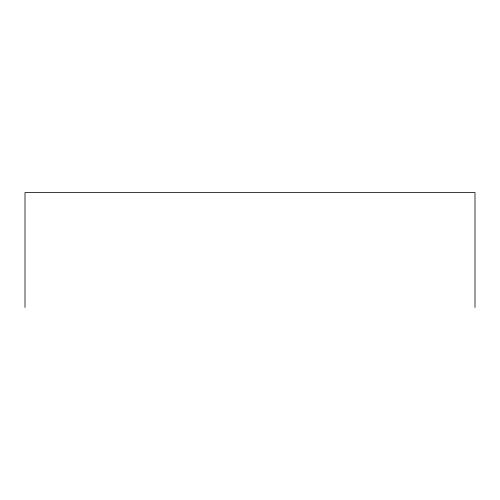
<?xml version="1.0" encoding="UTF-8"?>
<svg xmlns="http://www.w3.org/2000/svg" width="500" height="500" viewBox="0 0 500 500"><rect width="100%" height="100%" fill="white"/><g stroke="black" fill="none" stroke-linecap="round" stroke-linejoin="round"><path stroke-width="0.75" d="M475 307.444L475 192.556L25 192.556L25 307.444"/></g></svg>
